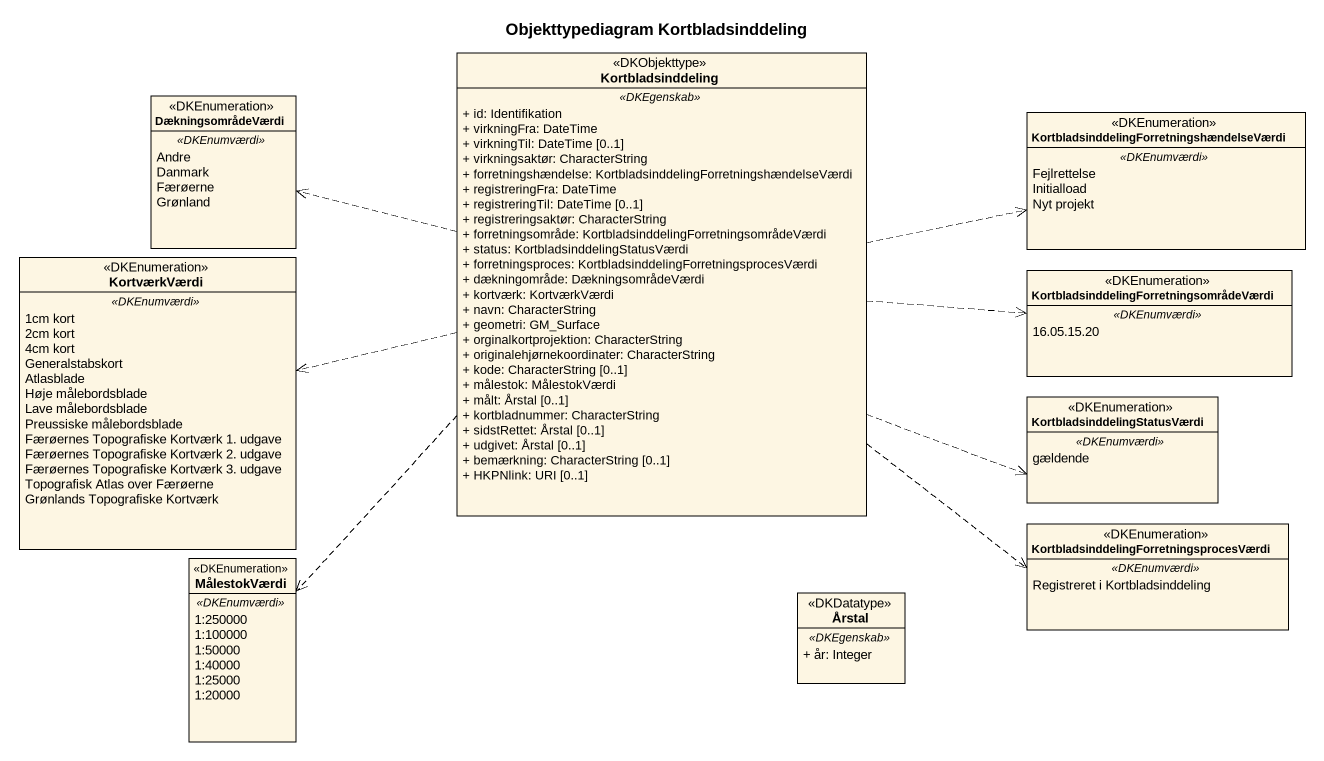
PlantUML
@startuml
title Objekttypediagram Kortbladsinddeling
hide circle
hide empty members
skinparam classAttributeIconSize 0
class Kortbladsinddeling <<DKObjekttype>> {
  .. <<DKEgenskab>> ..
  + id: Identifikation
  + virkningFra: DateTime
  + virkningTil: DateTime [0..1]
  + virkningsaktør: CharacterString
  + forretningshændelse: KortbladsinddelingForretningshændelseVærdi
  + registreringFra: DateTime
  + registreringTil: DateTime [0..1]
  + registreringsaktør: CharacterString
  + forretningsområde: KortbladsinddelingForretningsområdeVærdi
  + status: KortbladsinddelingStatusVærdi
  + forretningsproces: KortbladsinddelingForretningsprocesVærdi
  + dækningområde: DækningsområdeVærdi
  + kortværk: KortværkVærdi
  + navn: CharacterString
  + geometri: GM_Surface
  + orginalkortprojektion: CharacterString
  + originalehjørnekoordinater: CharacterString
  + kode: CharacterString [0..1]
  + målestok: MålestokVærdi
  + målt: Årstal [0..1]
  + kortbladnummer: CharacterString
  + sidstRettet: Årstal [0..1]
  + udgivet: Årstal [0..1]
  + bemærkning: CharacterString [0..1]
  + HKPNlink: URI [0..1]
}
enum DækningsområdeVærdi <<DKEnumeration>> {
  .. <<DKEnumværdi>> ..
  Andre
  Danmark
  Færøerne
  Grønland
}
enum "KortbladsinddelingForretningshændelseVærdi" as KortbladsinddelingForretning <<DKEnumeration>> {
  .. <<DKEnumværdi>> ..
  Fejlrettelse
  Initialload
  Nyt projekt
}
enum KortværkVærdi <<DKEnumeration>> {
  .. <<DKEnumværdi>> ..
  1cm kort
  2cm kort
  4cm kort
  Generalstabskort
  Atlasblade
  Høje målebordsblade
  Lave målebordsblade
  Preussiske målebordsblade
  Færøernes Topografiske Kortværk 1. udgave
  Færøernes Topografiske Kortværk 2. udgave
  Færøernes Topografiske Kortværk 3. udgave
  Topografisk Atlas over Færøerne
  Grønlands Topografiske Kortværk
}
enum "KortbladsinddelingForretningsområdeVærdi" as KortbladsinddelingForretning_2 <<DKEnumeration>> {
  .. <<DKEnumværdi>> ..
  16.05.15.20
}
enum "KortbladsinddelingStatusVærdi" as KortbladsinddelingStatusVærd <<DKEnumeration>> {
  .. <<DKEnumværdi>> ..
  gældende
}
enum "KortbladsinddelingForretningsprocesVærdi" as KortbladsinddelingForretning_3 <<DKEnumeration>> {
  .. <<DKEnumværdi>> ..
  Registreret i Kortbladsinddeling
}
enum MålestokVærdi <<DKEnumeration>> {
  .. <<DKEnumværdi>> ..
  1:250000
  1:100000
  1:50000
  1:40000
  1:25000
  1:20000
}
class Årstal <<DKDatatype>> {
  .. <<DKEgenskab>> ..
  + år: Integer
}
Kortbladsinddeling .left.> DækningsområdeVærdi
Kortbladsinddeling .right.> KortbladsinddelingForretning
Kortbladsinddeling .left.> KortværkVærdi
Kortbladsinddeling .right.> KortbladsinddelingForretning_2
Kortbladsinddeling .right.> KortbladsinddelingStatusVærd
Kortbladsinddeling .right.> KortbladsinddelingForretning_3
Kortbladsinddeling ..> MålestokVærdi
@enduml
